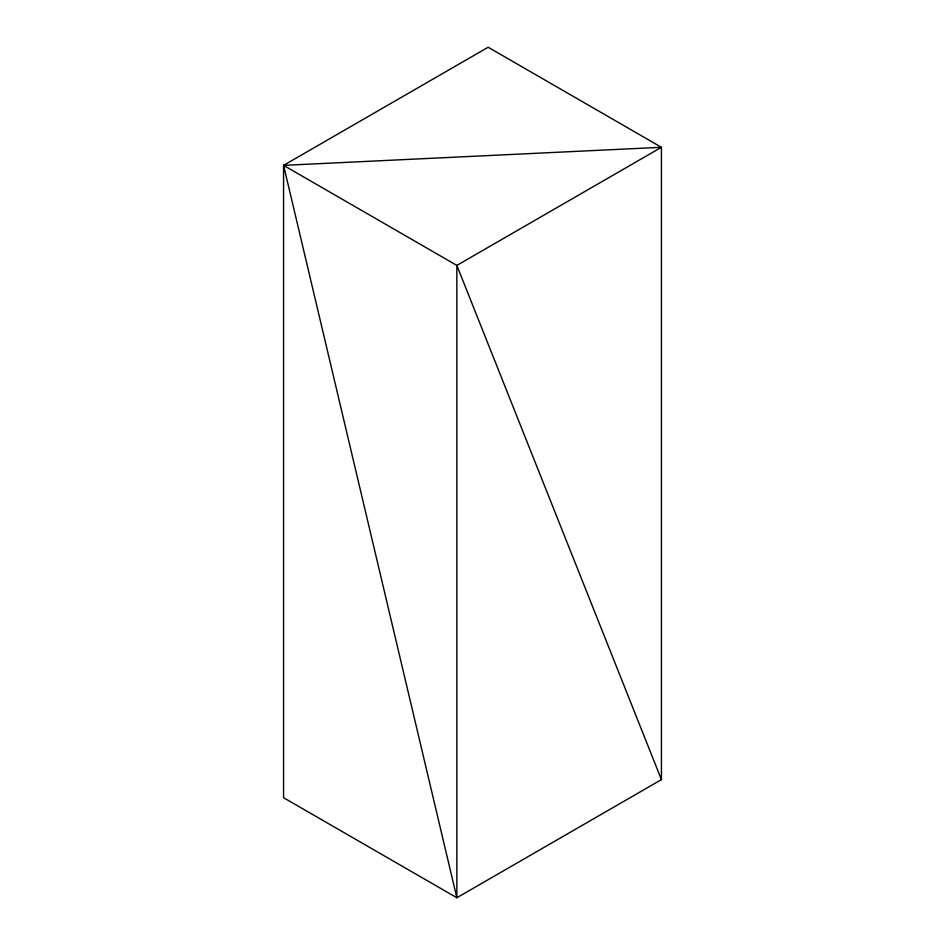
<?xml version="1.0" encoding="UTF-8"?>
<svg xmlns="http://www.w3.org/2000/svg" width="945" height="945" viewBox="0 0 945 945"><rect width="100%" height="100%" fill="white"/><g stroke="black" fill="none" stroke-linecap="round" stroke-linejoin="round"><path stroke-width="1.42" d="M283.571 165.363L488.152 47.25L661.429 147.29L661.429 779.637L456.848 897.75L283.571 797.71L283.571 165.363L661.429 147.29L456.848 265.403L283.571 165.363L456.848 897.75L456.848 265.403L661.429 779.637"/></g></svg>
